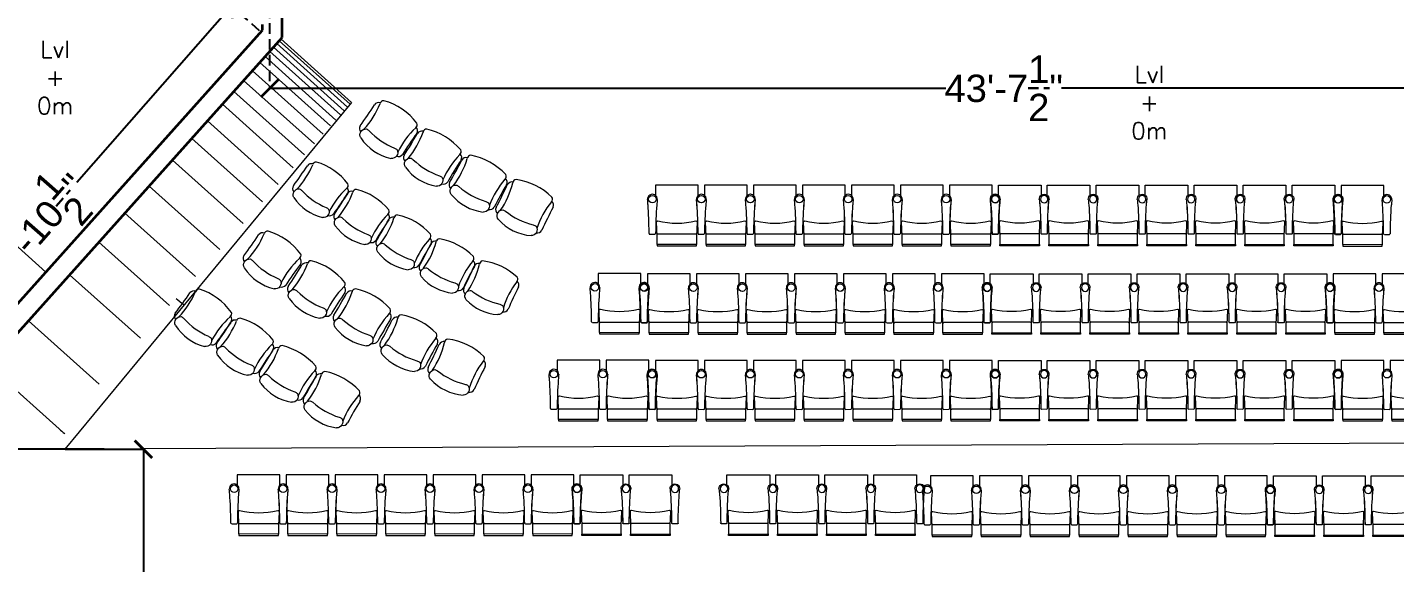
# Model space of a CAD drawing. Header units: inches. Extents: x 845 to 17085, y 908 to 10810.
# Drawn here: x 4169 to 4656.5, y 1386.4 to 1577.1 of the extents above; entities that cross this region are included whole.
import ezdxf

# ---------------------------------------------------------------- set-up
doc = ezdxf.new("R2010")
doc.units = ezdxf.units.IN
doc.header["$LTSCALE"] = 15
doc.header["$MEASUREMENT"] = 0
doc.linetypes.add('ACAD_ISO04W100', pattern=[30.5, 24, -3, 0.5, -3])
doc.linetypes.add('DASHED2', pattern=[0.375, 0.25, -0.125])
for name, color, linetype, lineweight in [('.13', 5, 'Continuous', 13), ('FURN 2', 34, 'Continuous', 15), ('GR.furniture', 82, 'Continuous', 15), ('GRID', 8, 'ACAD_ISO04W100', 5), ('humans', 7, 'Continuous', 15), ('L-TXT', 255, 'Continuous', 9), ('wall 1', 1, 'Continuous', 35)]:
    doc.layers.add(name, color=color, linetype=linetype, lineweight=lineweight)
doc.layers.add('dimension', color=7, linetype='Continuous')
doc.layers.add('Text', color=255, linetype='Continuous')
doc.styles.add('ROMANS', font='ROMANS')
doc.styles.get("Standard").update_dxf_attribs({"font": 'arial.ttf'})
doc.dimstyles.get("Standard").update_dxf_attribs({"dimtxt": 9.75, "dimasz": 6.25, "dimexe": 0.18, "dimexo": 0.0625, "dimgap": 0.09, "dimtad": 0, "dimdec": 1, "dimzin": 0, "dimdsep": 46, "dimlunit": 4, "dimtxsty": 'Standard', "dimblk": 'ARCHTICK', "dimcen": 0.09, "dimadec": 0, "dimazin": 0, "dimtfac": 1, "dimtdec": 1, "dimtofl": 0, "dimtmove": 0, "dimatfit": 3, "dimldrblk": 'ARCHTICK', "dimfxl": 1, "dimtolj": 1, "dimtzin": 0, "dimlwd": 25, "dimarcsym": 0})

# ---------------------------------------------------------------- blocks, each defined once
blk = doc.blocks.new('A$C7341456E')
at = {"layer": 'GR.furniture'}
blk.add_lwpolyline([(-6.22, 4.93, -0.599601), (-10.53, 4.76, -0.125741), (-10.53, 6.06, 0.103352), (-10.53, 18.6, -0.125741), (-10.53, 19.9, -0.599601), (-6.22, 19.74)], format="xyb", dxfattribs=at)
for centre, radius, start, end in [((-20.48, 20.59), 2.14, 91.9056, 164.3583), ((-15.37, 194.5), 171.85, 268.271, 271.729), ((-10.26, 20.59), 2.14, 13.8845, 88.0944), ((0.42, 12.33), 25.77, 161.6111, 198.3889), ((-22.76, 19.69), 1.49, 69.0815, 148.7308), ((-14.82, 55.52), 35.22, 257.8594, 278.1059), ((-25.04, 12.33), 20.23, 338.5277, 21.4723), ((-22.76, 4.97), 1.49, 211.2692, 290.9185), ((-20.48, 4.08), 2.14, 195.6417, 268.0944), ((-14.82, -30.85), 35.22, 81.8941, 102.1406), ((-15.37, -169.83), 171.85, 88.271, 91.729), ((-10.26, 4.08), 2.14, 271.9056, 346.1155)]:
    blk.add_arc(centre, radius, start, end, dxfattribs=at)
blk = doc.blocks.new('S-Moviemax Compact 700-40-56 Standard Fija')
at = {"color": 0}
for p, q in [((98.1, 23), (98.2, 17.3)), ((98.9, 24), (100.2, 24)), ((112.9, 16.2), (112.9, 15.4)), ((154, 16.6), (142.4, 16.6)), ((154, -32.1), (154, 16.6)), ((112.9, -30.9), (112.9, -31.6)), ((98.1, -32.9), (98.2, -38.6)), ((98.9, -31.9), (100.2, -31.9)), ((142.4, -32.1), (154, -32.1))]:
    blk.add_line(p, q, dxfattribs=at)
blk.add_lwpolyline([(85, 14.8), (85, -30.3), (86.5, -30.3), (86.6, 14.8), (85, 14.8)], dxfattribs=at)
for points in [[(86.6, 14.8), (97.3, 14.8, -0.414214), (98.6, 13.5), (98.6, -29, -0.414214), (97.3, -30.3), (86.5, -30.3), (86.6, 14.8)], [(96.1, 14.8), (112, 15.4, -0.474715), (113.3, 13.9, 0.115865), (113.3, -29.5, -0.474715), (112, -31), (96.1, -30.3)]]:
    blk.add_lwpolyline(points, format="xyb", dxfattribs=at)
for centre in [(138.2, 20.2), (138.2, -35.6)]:
    blk.add_circle(centre, 4.27, dxfattribs=at)
for centre, radius, start, end in [((99.1, 23.1), 0.935, 98.4384, 171.5616), ((99.1, 17.5), 0.967, 189.1739, 270.6243), ((94.8, -516.4), 532.9, 86.0169, 89.5405), ((97.5, 523.7), 499.7, 270.3187, 273.9742), ((125.5, 124.5), 99.5, 273.7724, 277.0352), ((138.2, 20.2), 5.54, 266.5056, 94.548), ((99.6, -379), 395.5, 84.4595, 85.3276), ((97.5, 467.8), 499.7, 270.3187, 273.9742), ((125.5, 68.6), 99.5, 273.7724, 277.0352), ((138.2, -35.7), 5.54, 266.5056, 94.548), ((99.1, -32.8), 0.935, 98.4384, 171.5616), ((99.1, -38.4), 0.967, 189.1739, 270.6243), ((94.8, -572.2), 532.9, 86.0169, 89.5405), ((99.6, -434.9), 395.5, 84.4595, 85.3276)]:
    blk.add_arc(centre, radius, start, end, dxfattribs=at)
blk = doc.blocks.new('_ArchTick')
at = {"layer": 'GRID', "color": 0, "const_width": 0.15}
blk.add_lwpolyline([(-0.5, -0.5), (0.5, 0.5)], dxfattribs=at)
blk = doc.blocks.new('*D370')
at = {"layer": 'Defpoints', "color": 0, "linetype": 'ByBlock', "lineweight": 211, "transparency": 16777216}
for p in [(4182.34, 1426.78), (4182.34, 1018.9), (4210.34, 1018.9)]:
    blk.add_point(p, dxfattribs=at)
at = {"layer": 'humans', "color": 0, "linetype": 'ByBlock', "lineweight": -2, "transparency": 16777216}
for p, q in [((4182.4, 1426.78), (4210.52, 1426.78)), ((4182.4, 1018.9), (4210.52, 1018.9))]:
    blk.add_line(p, q, dxfattribs=at)
at = {"layer": 'humans', "color": 0, "linetype": 'Continuous', "lineweight": 25, "transparency": 16777216}
for p, q in [((4210.34, 1426.78), (4210.34, 1231.2)), ((4210.34, 1018.9), (4210.34, 1214.48))]:
    blk.add_line(p, q, dxfattribs=at)
at = {"layer": 'humans', "color": 0, "linetype": 'ByBlock', "lineweight": 25, "transparency": 16777216, "xscale": 6.25, "yscale": 6.25, "zscale": 6.25}
for p, rotation in [((4210.34, 1426.78), 90), ((4210.34, 1018.9), 270)]:
    blk.add_blockref('_ArchTick', p, dxfattribs=dict(at, rotation=rotation))
at = {"layer": 'humans', "color": 0, "linetype": 'ByBlock', "transparency": 16777216, "insert": (4210.34, 1222.84), "char_height": 9.75, "attachment_point": 5, "rotation": 90}
blk.add_mtext("\\A1;34'", dxfattribs=at)
blk = doc.blocks.new('*D353')
at = {"layer": 'Defpoints', "color": 0, "linetype": 'ByBlock', "lineweight": 211, "transparency": 16777216}
for p in [(4056.88, 1426.78), (4196.46, 1426.78), (4196.46, 1018.9)]:
    blk.add_point(p, dxfattribs=at)
at = {"layer": 'humans', "color": 0, "linetype": 'ByBlock', "lineweight": -2, "transparency": 16777216}
for p, q in [((4196.4, 1426.78), (4056.7, 1426.78)), ((4196.4, 1018.9), (4056.7, 1018.9))]:
    blk.add_line(p, q, dxfattribs=at)
at = {"layer": 'humans', "color": 0, "linetype": 'Continuous', "lineweight": 25, "transparency": 16777216}
for p, q in [((4056.88, 1426.78), (4056.88, 1231.2)), ((4056.88, 1018.9), (4056.88, 1214.48))]:
    blk.add_line(p, q, dxfattribs=at)
at = {"layer": 'humans', "color": 0, "linetype": 'ByBlock', "lineweight": 25, "transparency": 16777216, "xscale": 6.25, "yscale": 6.25, "zscale": 6.25}
for p, rotation in [((4056.88, 1426.78), 90), ((4056.88, 1018.9), 270)]:
    blk.add_blockref('_ArchTick', p, dxfattribs=dict(at, rotation=rotation))
at = {"layer": 'humans', "color": 0, "linetype": 'ByBlock', "transparency": 16777216, "insert": (4056.88, 1222.84), "char_height": 9.75, "attachment_point": 5, "rotation": 90}
blk.add_mtext("\\A1;34'", dxfattribs=at)
blk = doc.blocks.new('*D330')
at = {"layer": 'Defpoints', "color": 0, "linetype": 'DASHED2', "lineweight": 211, "transparency": 16777216}
for p in [(4604.18, 3386.35), (4693.26, 3385.65), (4691.56, 3167.57), (4255.32, 1589.91), (4778.82, 1589.91), (4778.82, 1555.41)]:
    blk.add_point(p, dxfattribs=at)
at = {"layer": 'dimension', "color": 0, "linetype": 'DASHED2', "lineweight": -2, "transparency": 16777216}
for p, q in [((4255.32, 1589.84), (4255.32, 1555.23)), ((4778.82, 1589.84), (4778.82, 1555.23))]:
    blk.add_line(p, q, dxfattribs=at)
at = {"layer": 'dimension', "color": 0, "linetype": 'Continuous', "lineweight": 25, "transparency": 16777216}
for p, q in [((4255.32, 1555.41), (4496.48, 1555.41)), ((4778.82, 1555.41), (4537.65, 1555.41))]:
    blk.add_line(p, q, dxfattribs=at)
at = {"layer": 'L-TXT', "color": 0, "linetype": 'Continuous', "lineweight": 25, "transparency": 16777216}
for p, q in [((4604.18, 3386.35), (4603.46, 3293.69)), ((4602.48, 3168.27), (4603.2, 3260.93))]:
    blk.add_line(p, q, dxfattribs=at)
at = {"layer": 'L-TXT', "color": 0, "linetype": 'DASHED2', "lineweight": -2, "transparency": 16777216}
for p, q in [((4693.2, 3385.65), (4604, 3386.35)), ((4691.5, 3167.58), (4602.3, 3168.27))]:
    blk.add_line(p, q, dxfattribs=at)
at = {"layer": 'dimension', "color": 0, "linetype": 'DASHED2', "lineweight": 25, "transparency": 16777216, "xscale": 6.25, "yscale": 6.25, "zscale": 6.25, "rotation": 180}
blk.add_blockref('_ArchTick', (4255.32, 1555.41), dxfattribs=at)
at = {"layer": 'dimension', "color": 0, "linetype": 'DASHED2', "lineweight": 25, "transparency": 16777216, "xscale": 6.25, "yscale": 6.25, "zscale": 6.25}
blk.add_blockref('_ArchTick', (4778.82, 1555.41), dxfattribs=at)
at = {"layer": 'L-TXT', "color": 0, "linetype": 'DASHED2', "lineweight": 25, "transparency": 16777216, "xscale": 6.25, "yscale": 6.25, "zscale": 6.25}
for p, rotation in [((4604.18, 3386.35), 89.55230025782309), ((4602.48, 3168.27), 269.5523002578231)]:
    blk.add_blockref('_ArchTick', p, dxfattribs=dict(at, rotation=rotation))
at = {"layer": 'dimension', "color": 0, "linetype": 'DASHED2', "lineweight": 30, "transparency": 16777216, "insert": (4517.07, 1555.41), "char_height": 9.75, "attachment_point": 5}
blk.add_mtext('\\A1;43\'-7{\\H1x;\\S1/2;}"', dxfattribs=at)
at = {"layer": 'L-TXT', "color": 0, "linetype": 'DASHED2', "lineweight": 211, "transparency": 16777216, "insert": (4603.33, 3277.31), "char_height": 9.75, "attachment_point": 5, "rotation": 89.5523}
blk.add_mtext('\\A1;18\'-2"', dxfattribs=at)
blk = doc.blocks.new('*D331')
at = {"layer": 'Defpoints', "color": 0, "linetype": 'DASHED2', "lineweight": 211, "transparency": 16777216}
for p in [(5671.72, 4291.1), (4447.8, 4239.51), (5671.72, 4239.51), (4819.32, 1356.91), (4865.82, 1356.91), (4865.82, 1021.91)]:
    blk.add_point(p, dxfattribs=at)
at = {"layer": 'dimension', "color": 0, "linetype": 'DASHED2', "lineweight": -2, "transparency": 16777216}
for p, q in [((4865.75, 1356.91), (4819.14, 1356.91)), ((4865.75, 1021.91), (4819.14, 1021.91))]:
    blk.add_line(p, q, dxfattribs=at)
at = {"layer": 'dimension', "color": 0, "linetype": 'Continuous', "lineweight": 25, "transparency": 16777216}
for p, q in [((4819.32, 1356.91), (4819.32, 1210.11)), ((4819.32, 1021.91), (4819.32, 1168.7))]:
    blk.add_line(p, q, dxfattribs=at)
at = {"layer": 'L-TXT', "color": 0, "linetype": 'DASHED2', "lineweight": -2, "transparency": 16777216}
for p, q in [((4447.8, 4239.58), (4447.8, 4291.28)), ((5671.72, 4239.58), (5671.72, 4291.28))]:
    blk.add_line(p, q, dxfattribs=at)
at = {"layer": 'L-TXT', "color": 0, "linetype": 'Continuous', "lineweight": 25, "transparency": 16777216}
for p, q in [((4447.8, 4291.1), (5048.07, 4291.1)), ((5671.72, 4291.1), (5071.45, 4291.1))]:
    blk.add_line(p, q, dxfattribs=at)
at = {"layer": 'dimension', "color": 0, "linetype": 'DASHED2', "lineweight": 25, "transparency": 16777216, "xscale": 6.25, "yscale": 6.25, "zscale": 6.25}
for p, rotation in [((4819.32, 1356.91), 90), ((4819.32, 1021.91), 270)]:
    blk.add_blockref('_ArchTick', p, dxfattribs=dict(at, rotation=rotation))
at = {"layer": 'L-TXT', "color": 0, "linetype": 'DASHED2', "lineweight": 25, "transparency": 16777216, "xscale": 6.25, "yscale": 6.25, "zscale": 6.25, "rotation": 180}
blk.add_blockref('_ArchTick', (4447.8, 4291.1), dxfattribs=at)
at = {"layer": 'L-TXT', "color": 0, "linetype": 'DASHED2', "lineweight": 25, "transparency": 16777216, "xscale": 6.25, "yscale": 6.25, "zscale": 6.25}
blk.add_blockref('_ArchTick', (5671.72, 4291.1), dxfattribs=at)
at = {"layer": 'dimension', "color": 0, "linetype": 'DASHED2', "lineweight": 30, "transparency": 16777216, "insert": (4819.32, 1189.41), "char_height": 9.75, "attachment_point": 5, "rotation": 90}
blk.add_mtext('\\A1;27\'-11"', dxfattribs=at)
at = {"layer": 'L-TXT', "color": 0, "linetype": 'DASHED2', "lineweight": 211, "transparency": 16777216, "insert": (5059.76, 4291.1), "char_height": 9.75, "attachment_point": 5}
blk.add_mtext("\\A1;102'", dxfattribs=at)
blk = doc.blocks.new('*D332')
at = {"layer": 'Defpoints', "color": 0, "linetype": 'DASHED2', "lineweight": 211, "transparency": 16777216}
for p in [(4241.74, 1584.74), (4251.82, 1575.91), (4110.32, 1414.41)]:
    blk.add_point(p, dxfattribs=at)
at = {"layer": 'dimension', "color": 0, "linetype": 'Continuous', "lineweight": 25, "transparency": 16777216}
for p, q in [((4241.74, 1584.74), (4186.62, 1521.83)), ((4100.24, 1423.24), (4155.36, 1486.15))]:
    blk.add_line(p, q, dxfattribs=at)
at = {"layer": 'dimension', "color": 0, "linetype": 'DASHED2', "lineweight": -2, "transparency": 16777216}
for p, q in [((4251.77, 1575.95), (4241.6, 1584.86)), ((4110.27, 1414.45), (4100.1, 1423.36))]:
    blk.add_line(p, q, dxfattribs=at)
at = {"layer": 'dimension', "color": 0, "linetype": 'DASHED2', "lineweight": 25, "transparency": 16777216, "xscale": 6.25, "yscale": 6.25, "zscale": 6.25}
for p, rotation in [((4241.74, 1584.74), 48.77642153444491), ((4100.24, 1423.24), 228.7764215344449)]:
    blk.add_blockref('_ArchTick', p, dxfattribs=dict(at, rotation=rotation))
at = {"layer": 'dimension', "color": 0, "linetype": 'DASHED2', "lineweight": 30, "transparency": 16777216, "insert": (4170.99, 1503.99), "char_height": 9.75, "attachment_point": 5, "rotation": 48.7764}
blk.add_mtext('\\A1;17\'-10{\\H1x;\\S1/2;}"', dxfattribs=at)

msp = doc.modelspace()

# ---------------------------------------------------------------- linework, layer by layer
at = {"layer": '.13'}
msp.add_line((4175.55, 1489.91), (4122.55, 1537.42), dxfattribs=at)
at = {"layer": 'FURN 2'}
for p, q in [((4256.7, 1570.02), (4281.91, 1547.41)), ((4257.86, 1571.33), (4283.08, 1548.72)), ((4258.79, 1572.36), (4284.01, 1549.75)), ((4259.37, 1573.01), (4284.59, 1550.4)), ((4253.74, 1566.72), (4278.96, 1544.11)), ((4255.38, 1568.56), (4280.6, 1545.95)), ((4249.22, 1561.68), (4274.44, 1539.07)), ((4251.86, 1564.63), (4277.08, 1542.02)), ((4246.07, 1558.18), (4271.29, 1535.57)), ((4242.59, 1554.29), (4267.81, 1531.68)), ((4238.48, 1549.71), (4263.7, 1527.1)), ((4233.18, 1543.8), (4258.4, 1521.19)), ((4227.57, 1537.54), (4252.79, 1514.93)), ((4220.67, 1529.85), (4245.89, 1507.23)), ((4212.36, 1520.57), (4237.58, 1497.96)), ((4203.69, 1510.9), (4228.91, 1488.29)), ((4194.46, 1500.61), (4219.68, 1478)), ((4184.04, 1488.98), (4209.26, 1466.37)), ((4169.31, 1472.55), (4194.52, 1449.94)), ((4155.04, 1456.64), (4180.25, 1434.03))]:
    msp.add_line(p, q, dxfattribs=at)
for radius, start, end in [(246.33, 230.9283, 231.7554), (308.76, 230.3606, 230.8493)]:
    msp.add_arc((4377.23, 1671.79), radius, start, end, dxfattribs=at)
at = {"layer": 'humans', "linetype": 'ByBlock'}
for p in [(4284.59, 1550.4), (4860.05, 1429.75)]:
    msp.add_line(p, (4182.34, 1426.78), dxfattribs=at)
at = {"layer": 'wall 1', "ltscale": 1.5}
for p, q in [((4259.79, 1573.47), (4259.79, 1624.05)), ((4110.21, 1417.03), (4252.85, 1576.13)), ((4252.85, 1576.13), (4252.85, 1578.15)), ((4120.03, 1417.59), (4259.79, 1573.47))]:
    msp.add_line(p, q, dxfattribs=at)

# ---------------------------------------------------------------- block references
at = {"layer": 'GR.furniture', "ltscale": 2}
for p, xscale, yscale, zscale, rotation in [((4281.21, 1535.64), 0.875647613159546, 0.875647613159546, 0.875647613159546, 235.8201253166001), ((4297.21, 1524.88), 0.8756476131557369, 0.8756476131557369, 0.8756476131557369, 238.4867919816421), ((4257.58, 1514.59), 0.8410577811162229, 0.8410577811162229, 0.8410577811162229, 235.1058396024278), ((4313.69, 1514.88), 0.87564761313412, 0.87564761313412, 0.87564761313412, 241.153458650334), ((4272.44, 1504.24), 0.8410577811275362, 0.8410577811275362, 0.8410577811275362, 237.5344110303198), ((4330.63, 1505.65), 0.875647613139217, 0.875647613139217, 0.875647613139217, 243.8201253165129), ((4287.72, 1494.53), 0.8410577811446291, 0.8410577811446291, 0.8410577811446291, 239.9629824572561), ((4239.66, 1489.44), 0.8756476131396347, 0.8756476131396347, 0.8756476131396347, 234.8915538841127), ((4303.4, 1485.48), 0.8410577811188455, 0.8410577811188455, 0.8410577811188455, 242.3915538887914), ((4255.71, 1478.23), 0.8756476131370299, 0.8756476131370299, 0.8756476131370299, 237.2486967445955), ((4319.45, 1477.09), 0.8410577811204462, 0.8410577811204462, 0.8410577811204462, 244.8201253178587), ((4215.14, 1469.05), 0.8668911370206384, 0.8668911370206384, 0.8668911370206384, 234.1951253137983), ((4272.21, 1467.68), 0.87564761313444, 0.87564761313444, 0.87564761313444, 239.6058396003638), ((4230.26, 1458.17), 0.8668911370072618, 0.8668911370072618, 0.8668911370072618, 236.3201253175866), ((4289.13, 1457.82), 0.8756476131482952, 0.8756476131482952, 0.8756476131482952, 241.9629824575021), ((4306.45, 1448.66), 0.8756476131436877, 0.8756476131436877, 0.8756476131436877, 244.3201253159795), ((4245.77, 1447.86), 0.8668911370284691, 0.8668911370284691, 0.8668911370284691, 238.4451253196298), ((4261.65, 1438.13), 0.8668911370091302, 0.8668911370091302, 0.8668911370091302, 240.5701253167361)]:
    msp.add_blockref('A$C7341456E', p, dxfattribs=dict(at, xscale=xscale, yscale=yscale, zscale=zscale, rotation=rotation))
at = {"layer": 'GR.furniture', "extrusion": (0, 0, -1)}
for p, xscale, yscale, zscale, rotation in [((-4398.13, 1472.72), -0.3125000001062972, 0.3125000000636646, -0.3125000001062972, 270.0000000013027), ((-4415.6, 1472.72), -0.3125000001062972, 0.3125000000636646, -0.3125000001062972, 270.0000000013027), ((-4433.06, 1472.72), -0.3125000001062972, 0.3125000000636646, -0.3125000001062972, 270.0000000013027), ((-4450.52, 1472.72), -0.3125000001062972, 0.3125000000636646, -0.3125000001062972, 270.0000000013027), ((-4467.98, 1472.72), -0.3125000001062972, 0.3125000000636646, -0.3125000001062972, 270.0000000013027), ((-4485.45, 1472.72), -0.3125000001062972, 0.3125000000636646, -0.3125000001062972, 270.0000000013027), ((-4502.91, 1472.72), -0.3125000001062972, 0.3125000000636646, -0.3125000001062972, 270.0000000013027), ((-4525.2, 1472.72), 0.3125000001062972, 0.3125000001062972, -0.3125000000000001, 89.99999999934863), ((-4542.66, 1472.72), 0.3125000001062972, 0.3125000001062972, -0.3125000000000001, 89.99999999934863), ((-4560.13, 1472.72), 0.3125000001062972, 0.3125000001062972, -0.3125000000000001, 89.99999999934863), ((-4577.59, 1472.72), 0.3125000001062972, 0.3125000001062972, -0.3125000000000001, 89.99999999934863), ((-4595.05, 1472.72), 0.3125000001062972, 0.3125000001062972, -0.3125000000000001, 89.99999999934863), ((-4612.51, 1472.72), 0.3125000001062972, 0.3125000001062972, -0.3125000000000001, 89.99999999934863), ((-4629.98, 1472.72), 0.3125000001062972, 0.3125000001062972, -0.3125000000000001, 89.99999999934863), ((-4642.57, 1472.64), -0.3125000001062972, 0.3125000000636646, -0.3125000001062972, 270.0000000013027), ((-4377.63, 1441.29), -0.3125000001062972, 0.3125000000636646, -0.3125000001062972, 270.0000000013027), ((-4395.27, 1441.2), -0.3125000001062972, 0.3125000000636646, -0.3125000001062972, 270.0000000013027), ((-4412.73, 1441.2), -0.3125000001062972, 0.3125000000636646, -0.3125000001062972, 270.0000000013027), ((-4430.2, 1441.2), -0.3125000001062972, 0.3125000000636646, -0.3125000001062972, 270.0000000013027), ((-4447.66, 1441.2), -0.3125000001062972, 0.3125000000636646, -0.3125000001062972, 270.0000000013027), ((-4465.12, 1441.2), -0.3125000001062972, 0.3125000000636646, -0.3125000001062972, 270.0000000013027), ((-4482.58, 1441.2), -0.3125000001062972, 0.3125000000636646, -0.3125000001062972, 270.0000000013027), ((-4500.05, 1441.2), -0.3125000001062972, 0.3125000000636646, -0.3125000001062972, 270.0000000013027), ((-4522.34, 1441.2), 0.3125000001062972, 0.3125000001062972, -0.3125000000000001, 89.99999999934863), ((-4539.8, 1441.2), 0.3125000001062972, 0.3125000001062972, -0.3125000000000001, 89.99999999934863), ((-4557.26, 1441.2), 0.3125000001062972, 0.3125000001062972, -0.3125000000000001, 89.99999999934863), ((-4574.73, 1441.2), 0.3125000001062972, 0.3125000001062972, -0.3125000000000001, 89.99999999934863), ((-4592.19, 1441.2), 0.3125000001062972, 0.3125000001062972, -0.3125000000000001, 89.99999999934863), ((-4609.65, 1441.2), 0.3125000001062972, 0.3125000001062972, -0.3125000000000001, 89.99999999934863), ((-4627.11, 1441.2), 0.3125000001062972, 0.3125000001062972, -0.3125000000000001, 89.99999999934863), ((-4639.76, 1441.19), -0.3125000001062972, 0.3125000000636646, -0.3125000001062972, 270.0000000013027), ((-4657.22, 1441.19), -0.3125000001062972, 0.3125000000636646, -0.3125000001062972, 270.0000000013027), ((-4363.02, 1410.35), -0.3125000001062972, 0.3125000000636646, -0.3125000001062972, 270.0000000013027), ((-4380.48, 1410.35), -0.3125000001062972, 0.3125000000636646, -0.3125000001062972, 270.0000000013027), ((-4398.13, 1410.33), -0.3125000001062972, 0.3125000000636646, -0.3125000001062972, 270.0000000013027), ((-4415.6, 1410.33), -0.3125000001062972, 0.3125000000636646, -0.3125000001062972, 270.0000000013027), ((-4433.06, 1410.33), -0.3125000001062972, 0.3125000000636646, -0.3125000001062972, 270.0000000013027), ((-4450.52, 1410.33), -0.3125000001062972, 0.3125000000636646, -0.3125000001062972, 270.0000000013027), ((-4467.98, 1410.33), -0.3125000001062972, 0.3125000000636646, -0.3125000001062972, 270.0000000013027), ((-4485.45, 1410.33), -0.3125000001062972, 0.3125000000636646, -0.3125000001062972, 270.0000000013027), ((-4502.91, 1410.33), -0.3125000001062972, 0.3125000000636646, -0.3125000001062972, 270.0000000013027), ((-4525.2, 1410.33), 0.3125000001062972, 0.3125000001062972, -0.3125000000000001, 89.99999999934863), ((-4542.66, 1410.33), 0.3125000001062972, 0.3125000001062972, -0.3125000000000001, 89.99999999934863), ((-4560.13, 1410.33), 0.3125000001062972, 0.3125000001062972, -0.3125000000000001, 89.99999999934863), ((-4577.59, 1410.33), 0.3125000001062972, 0.3125000001062972, -0.3125000000000001, 89.99999999934863), ((-4595.05, 1410.33), 0.3125000001062972, 0.3125000001062972, -0.3125000000000001, 89.99999999934863), ((-4612.51, 1410.33), 0.3125000001062972, 0.3125000001062972, -0.3125000000000001, 89.99999999934863), ((-4629.98, 1410.33), 0.3125000001062972, 0.3125000001062972, -0.3125000000000001, 89.99999999934863), ((-4642.63, 1410.33), -0.3125000001062972, 0.3125000000636646, -0.3125000001062972, 270.0000000013027), ((-4660.09, 1410.33), -0.3125000001062972, 0.3125000000636646, -0.3125000001062972, 270.0000000013027), ((-4249, 1369.53), -0.3125000001062972, 0.3125000000636646, -0.3125000001062972, 270.0000000013027), ((-4266.46, 1369.53), -0.3125000001062972, 0.3125000000636646, -0.3125000001062972, 270.0000000013027), ((-4283.92, 1369.53), -0.3125000001062972, 0.3125000000636646, -0.3125000001062972, 270.0000000013027), ((-4301.39, 1369.53), -0.3125000001062972, 0.3125000000636646, -0.3125000001062972, 270.0000000013027), ((-4318.85, 1369.53), -0.3125000001062972, 0.3125000000636646, -0.3125000001062972, 270.0000000013027), ((-4336.31, 1369.53), -0.3125000001062972, 0.3125000000636646, -0.3125000001062972, 270.0000000013027), ((-4353.77, 1369.53), -0.3125000001062972, 0.3125000000636646, -0.3125000001062972, 270.0000000013027), ((-4376.07, 1369.53), 0.3125000001062972, 0.3125000001062972, -0.3125000000000001, 89.99999999934863), ((-4393.53, 1369.53), 0.3125000001062972, 0.3125000001062972, -0.3125000000000001, 89.99999999934863), ((-4428.45, 1369.53), 0.3125000001062972, 0.3125000001062972, -0.3125000000000001, 89.99999999934863), ((-4445.91, 1369.53), 0.3125000001062972, 0.3125000001062972, -0.3125000000000001, 89.99999999934863), ((-4463.38, 1369.53), 0.3125000001062972, 0.3125000001062972, -0.3125000000000001, 89.99999999934863), ((-4480.84, 1369.53), 0.3125000001062972, 0.3125000001062972, -0.3125000000000001, 89.99999999934863), ((-4496.2, 1369.15), -0.3125000001062972, 0.3125000000636646, -0.3125000001062972, 270.0000000013027), ((-4513.66, 1369.15), -0.3125000001062972, 0.3125000000636646, -0.3125000001062972, 270.0000000013027), ((-4531.12, 1369.15), -0.3125000001062972, 0.3125000000636646, -0.3125000001062972, 270.0000000013027), ((-4548.59, 1369.15), -0.3125000001062972, 0.3125000000636646, -0.3125000001062972, 270.0000000013027), ((-4566.05, 1369.15), -0.3125000001062972, 0.3125000000636646, -0.3125000001062972, 270.0000000013027), ((-4583.51, 1369.15), -0.3125000001062972, 0.3125000000636646, -0.3125000001062972, 270.0000000013027), ((-4600.97, 1369.15), -0.3125000001062972, 0.3125000000636646, -0.3125000001062972, 270.0000000013027), ((-4623.27, 1369.15), 0.3125000001062972, 0.3125000001062972, -0.3125000000000001, 89.99999999934863), ((-4640.73, 1369.15), 0.3125000001062972, 0.3125000001062972, -0.3125000000000001, 89.99999999934863), ((-4658.19, 1369.15), 0.3125000001062972, 0.3125000001062972, -0.3125000000000001, 89.99999999934863)]:
    msp.add_blockref('S-Moviemax Compact 700-40-56 Standard Fija', p, dxfattribs=dict(at, xscale=xscale, yscale=yscale, zscale=zscale, rotation=rotation))

# ---------------------------------------------------------------- texts
at = {"layer": 'Text', "ltscale": 0.115, "char_height": 6.0312, "attachment_point": 9, "style": 'ROMANS'}
for insert in [(4180.84, 1546.2), (4571, 1537.25)]:
    msp.add_mtext_dynamic_manual_height_columns('\\pxqc;Lvl + 0m', width=3.9371, gutter_width=0.00837, heights=[0], dxfattribs=dict(at, insert=insert))

# ---------------------------------------------------------------- dimensions: what is measured, and where the dimension line sits
at = {"layer": 'dimension', "linetype": 'DASHED2', "lineweight": 30}
for p1, p2, distance, picture, middle in [((4865.82, 1021.91), (4865.82, 1356.91), 46.5, '*D331', (4819.32, 1189.41)), ((4255.32, 1589.91), (4778.82, 1589.91), -34.5, '*D330', (4517.07, 1555.41)), ((4110.32, 1414.41), (4251.82, 1575.91), 13.4, '*D332', (4170.99, 1503.99))]:
    dim = msp.add_aligned_dim(p1=p1, p2=p2, distance=distance, dimstyle='Standard', dxfattribs=at)
    dim.commit()
    dim.dimension.update_dxf_attribs({"geometry": picture, "text_midpoint": middle})
at = {"layer": 'humans', "linetype": 'ByBlock'}
for p1, p2, distance, picture, middle in [((4196.46, 1018.9), (4196.46, 1426.78), 139.58, '*D353', (4056.88, 1222.84)), ((4182.34, 1426.78), (4182.34, 1018.9), 28, '*D370', (4210.34, 1222.84))]:
    dim = msp.add_aligned_dim(p1=p1, p2=p2, distance=distance, dimstyle='Standard', dxfattribs=at)
    dim.commit()
    dim.dimension.update_dxf_attribs({"geometry": picture, "text_midpoint": middle})
at = {"layer": 'L-TXT', "linetype": 'DASHED2', "lineweight": 211}
for p1, p2, distance, picture, middle in [((4447.8, 4239.51), (5671.72, 4239.51), 51.58, '*D331', (5059.76, 4291.1)), ((4691.56, 3167.57), (4693.26, 3385.65), 89.09, '*D330', (4603.33, 3277.31))]:
    dim = msp.add_aligned_dim(p1=p1, p2=p2, distance=distance, dimstyle='Standard', dxfattribs=at)
    dim.commit()
    dim.dimension.update_dxf_attribs({"geometry": picture, "text_midpoint": middle})

doc.saveas('drawing.dxf')
